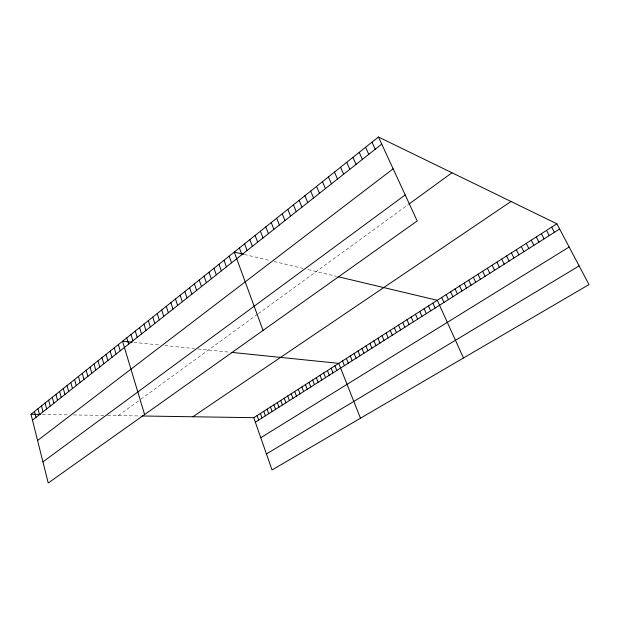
<?xml version="1.0" encoding="UTF-8"?>
<svg xmlns="http://www.w3.org/2000/svg" width="620" height="620" viewBox="0 0 620 620"><rect width="100%" height="100%" fill="white"/><g stroke="black" fill="none" stroke-linecap="round" stroke-linejoin="round"><path stroke-width="0.46" stroke-dasharray="3.1 2.33" d="M118.273 415.625L139.392 400.249M140.833 399.203L257.587 314.239M258.331 313.697L408.177 204.654M42.424 414.462L68.603 414.865M73.501 414.943L103.943 415.408M107.57 415.462L140.36 415.958M133.874 342.395L160.541 345.123M164.881 345.565L194.432 348.587M197.974 348.952L229.912 352.214M244.365 254.463L270.312 260.625M274.001 261.508L303.025 268.398M308.055 269.591L336.505 276.349"/><path stroke-width="0.93" d="M378.456 136.997L417.198 220.945L48.236 483.003L31 414.292L378.456 136.997L556.869 223.789L589 284.58L272.017 469.945L253.781 417.694L142.073 415.989M32.472 420.166L381.734 144.096M37.58 440.518L393.142 168.818M42.935 461.885L405.193 194.936M408.882 204.143L451.988 172.771M192.828 416.764L511.004 201.485M253.781 417.694L556.869 223.789M255.355 422.189L559.62 228.997M260.772 437.728L569.144 247.016M266.445 453.964L579.134 265.91M31 414.292L40.688 414.439M132.153 342.217L122.543 341.233L144.615 414.54M231.578 352.385L338.729 363.351L360.468 418.221M243.536 254.27L234.267 252.069L263.05 330.429M338.063 276.721L437.294 300.289L463.481 357.988M551.676 227.114L554.396 232.306M546.514 230.415L549.219 235.592M541.392 233.694L544.073 238.863M536.308 236.941L538.966 242.102M531.263 240.172L533.898 245.326M526.248 243.381L528.868 248.519M521.273 246.566L523.861 251.697M516.328 249.728L518.901 254.843M511.423 252.867L513.972 257.974M506.548 255.983L509.074 261.082M501.704 259.083L504.215 264.174M496.899 262.159L499.387 267.236M492.125 265.213L494.597 270.281M487.382 268.243L489.831 273.304M482.67 271.258L485.104 276.303M477.997 274.249L480.407 279.287M473.354 277.225L475.742 282.247M468.736 280.17L471.115 285.192M464.155 283.108L466.511 288.114M459.606 286.014L461.939 291.012M455.08 288.912L457.397 293.896M450.593 291.78L452.887 296.763M446.129 294.639L448.415 299.607M371.985 142.166L375.216 149.25M441.696 297.476L443.959 302.428M365.575 147.281L368.768 154.341M432.876 303.118L435.1 308.055M428.482 305.923L430.691 310.853M359.228 152.342L362.39 159.387M424.119 308.721L426.312 313.635M352.951 157.356L356.074 164.377M419.786 311.488L421.964 316.401M415.478 314.247L417.64 319.145M346.735 162.316L349.82 169.322M411.2 316.983L413.346 321.873M340.582 167.222L343.627 174.22M406.953 319.703L409.076 324.578M402.729 322.4L404.837 327.267M334.49 172.089L337.497 179.064M398.536 325.089L400.629 329.941M394.367 327.755L396.444 332.599M328.453 176.901L331.429 183.861M390.228 330.398L392.29 335.242M322.478 181.675L325.415 188.612M386.113 333.033L388.159 337.861M382.029 335.645L384.059 340.465M316.564 186.395L319.471 193.316M377.968 338.249L379.975 343.054M373.93 340.829L375.929 345.627M310.705 191.069L313.573 197.974M369.915 343.395L371.899 348.184M304.901 195.703L307.737 202.585M365.932 345.945L367.9 350.726M361.971 348.479L363.925 353.245M299.158 200.283L301.956 207.158M358.042 350.998L359.98 355.756M354.129 353.493L356.05 358.252M293.462 204.825L296.236 211.676M350.246 355.981L352.152 360.724M287.827 209.328L290.563 216.163M346.379 358.453L348.277 363.188M342.542 360.91L344.425 365.63M282.24 213.784L284.952 220.596M276.714 218.201L279.387 224.998M334.94 365.769L336.792 370.481M331.173 368.179L333.01 372.876M271.235 222.572L273.877 229.353M327.43 370.582L329.251 375.263M323.71 372.961L325.523 377.634M265.802 226.904L268.421 233.662M320.005 375.325L321.811 379.99M260.423 231.198L263.012 237.94M316.332 377.673L318.122 382.331M312.681 380.013L314.449 384.663M255.099 235.445L257.656 242.172M309.047 382.339L310.806 386.981M305.435 384.648L307.187 389.275M249.821 239.661L252.348 246.365M301.847 386.942L303.583 391.561M244.59 243.831L247.085 250.526M298.282 389.228L300.003 393.84M294.733 391.491L296.445 396.095M239.405 247.969L241.878 254.642M291.214 393.747L292.911 398.342M287.711 395.986L289.393 400.574M284.224 398.218L285.897 402.791M229.121 256.176L231.539 262.81M280.759 400.435L282.425 405M277.318 402.636L278.969 407.193M224.029 260.245L226.416 266.863M273.901 404.821L275.536 409.371M270.498 406.999L272.126 411.541M218.976 264.275L221.34 270.878M267.112 409.161L268.731 413.695M213.97 268.266L216.303 274.854M263.756 411.316L265.352 415.834M260.408 413.455L262.004 417.965M209.01 272.226L211.319 278.798M257.083 415.578L258.664 420.081M204.088 276.156L206.375 282.704M199.214 280.046L201.477 286.579M194.386 283.898L196.625 290.416M189.596 287.719L191.812 294.221M184.853 291.508L187.038 297.988M180.149 295.26L182.311 301.723M175.483 298.979L177.63 305.428M170.864 302.669L172.98 309.101M166.284 306.327L168.376 312.744M161.735 309.954L163.812 316.347M157.232 313.55L159.286 319.928M152.768 317.115L154.799 323.477M148.343 320.649L150.342 326.996M143.949 324.151L145.933 330.483M139.593 327.624L141.561 333.94M135.276 331.072L137.221 337.365M130.998 334.482L132.92 340.767M126.751 337.877L128.658 344.139M118.366 344.565L120.226 350.796M114.227 347.874L116.064 354.09M110.12 351.153L111.941 357.353M106.043 354.4L107.849 360.584M101.998 357.624L103.788 363.793M97.991 360.825L99.758 366.978M94.015 364.002L95.767 370.132M90.07 367.149L91.806 373.263M86.157 370.272L87.87 376.371M82.274 373.364L83.971 379.456M78.43 376.441L80.104 382.517M74.609 379.487L76.268 385.547M70.812 382.517L72.463 388.554M67.053 385.516L68.681 391.546M63.325 388.492L64.937 394.506M59.621 391.453L61.217 397.443M55.947 394.382L57.528 400.365M52.297 397.296L53.863 403.256M48.678 400.179L50.228 406.131M45.09 403.046L46.624 408.975M41.525 405.891L43.044 411.804M37.991 408.712L39.494 414.617M34.48 411.51L35.968 417.4"/></g></svg>
